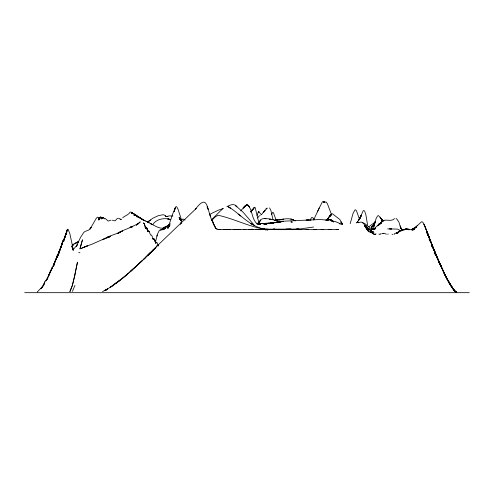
<?xml version="1.0" encoding="UTF-8"?>
<svg xmlns="http://www.w3.org/2000/svg" width="494" height="494" viewBox="0 0 494 494"><rect width="100%" height="100%" fill="white"/><g stroke="black" fill="none" stroke-linecap="round" stroke-linejoin="round"><path stroke-width="0.74" d="M61.12 247.55L62.38 242.208L64.887 236.719L63.633 241.782L64.887 236.206L66.147 232.952L64.887 237.898L66.776 230.859L67.4 229.444L66.147 234.57L67.4 229.377L68.03 229.167L69.913 233.909L73.26 249.513M155.32 242.591L157.512 233.977L159.401 230.303L165.367 228.284L162.853 229.531L165.367 228.098L170.387 223.77M62.38 242.184L63.004 241.146L61.12 247.235L62.38 242.282L63.633 240.133L62.38 242.177L63.004 241.084L61.12 246.944L62.38 242.566L61.12 246.29L62.38 243.276M59.447 251.551L58.613 252.848L57.353 257.572L58.613 252.872L59.867 250.205L57.353 256.633L59.237 251.779M156.888 236.138L157.203 235.014M61.12 246.068L59.867 250.285L61.75 244.339M180.434 224.387L181.693 220.392L182.947 218.953L185.04 220.003M372.593 229.253L375.107 222.09L368.827 226.771M47.307 279.499L49.82 272.256L51.073 269.99L49.82 273.028L51.073 269.922M350.197 223.646L353.124 213.18L355.013 209.864L355.637 209.876L356.582 211.062L359.404 219.058M359.533 218.78L360.663 216.255M56.1 258.782L54.84 262.258L56.724 257.337M257.047 215.464L258.306 211.994L258.93 211.827L261.128 214.476M359.533 218.805L361.287 215.205L360.033 217.588M360.033 218.434L362.547 212.031L363.331 210.648L364.035 210.407M375.107 222.09L373.847 226.067L375.107 221.652L373.847 226.61L376.045 218.694L377.62 215.835M48.56 276.152L49.82 272.836L46.053 280.932L47.307 278.301M60.496 247.247L58.613 254.33L59.867 249.242L58.613 253.064M271.49 214.6L272.744 212.278L273.373 212.605L275.887 219.447L277.14 220.108L275.887 219.657L277.14 219.954L275.887 219.941L275.047 220.546M72.427 291.38L74.94 285.427M55.47 259.733L53.587 266.439L54.84 261.246L53.587 265.537L54.84 261.783L53.587 265.019L54.84 262.672L52.333 267.1L51.073 270.947L52.333 267.303L51.073 270.249L52.333 268.014M313.567 219.997L319.217 207.993M102.147 218.484L100.683 216.996L100.054 217.255L98.8 220.102L100.054 217.465L98.8 219.392L100.054 217.712L98.8 218.706L100.054 218.212M327.695 219.355L328.634 217.237L329.893 215.983L326.96 219.836M265.21 209.938L264.58 211.309L265.21 210.049M310.108 220.071L311.683 217.453L312.307 217.434L313.567 218.453L314.4 219.787M327.38 220.139L329.893 215.711L331.147 214.594L329.893 216.662L331.147 214.186L332.406 213.76L339.94 219.608L342.2 224.313M317.333 211.889L322.354 201.873L323.613 201.317L324.447 202.132M98.8 218.089L100.054 218.706L97.546 217.101L96.287 218.299L90.007 229.123L91.267 227.314L88.753 230.043L84.987 231.488L83.727 232.489L80.59 237.299L76.193 246.457L77.447 244.721L73.056 249.692L72.427 249.519L73.056 249.884L72.427 249.248L73.056 250.044M57.983 254.089L58.613 253.237L57.353 255.318L56.1 259.813L57.353 255.466L56.1 259.356L57.353 255.744L56.1 258.992L57.353 256.38M59.867 250.47L58.613 252.977L59.552 251.082M169.763 224.609L167.874 228.247L172.9 213.445L175.413 207.468L174.154 211.685L175.413 207.369L176.037 206.634L176.667 206.733L177.926 208.943L181.693 220.423M169.67 224.739L167.874 228.098L169.67 224.968M415.923 227.382L416.553 226.221L417.807 225.406M264.58 210.79L263.957 211.938L264.58 210.944M415.923 227.456L416.553 226.382L415.293 228.086L416.553 226.672L415.293 227.697M257.677 217.916L258.93 216.15M360.033 218.052L358.78 220.139L361.287 215.631M261.443 214.723L263.327 212.247M380.306 223.77C382.794 216.644 390.668 223.004 394.57 218.601M58.613 252.872L59.552 251.397M169.133 225.919L167.874 227.858L169.133 226.091M250.767 211.982L253.28 208.388L254.534 207.715L253.28 208.456L254.534 207.245L255.163 207.536L258.844 222.769M152.807 224.597C156.215 218.953 164.601 217.521 170.387 219.527L167.874 219.219L170.387 219.441M48.56 275.782L49.82 273.886M380.127 224.14L381.387 222.244L378.873 224.968L381.387 222.479L378.873 224.288L381.387 222.831L378.873 224.233L373.847 229.105L375.107 228.815L371.34 229.241L375.107 228.889C369.475 230.42 367.4 223.683 362.547 222.714M356.896 222.825L359.404 218.861M263.957 211.506L263.327 212.451L263.957 211.79M373.847 229.759L375.107 227.975L374.267 229.185M372.593 226.11L371.34 228.006L375.107 222.158M136.48 225.073L137.733 223.51L136.48 225.036M251.187 211.463L252.026 210.425L250.767 211.877M240.72 210.839L245.746 205.374L247 204.88L248.254 205.374C252.693 210.642 251.65 219.206 257.047 223.745L260.813 223.757L258.306 224.14L261.443 223.473L265.84 223.819L263.327 223.967L265.84 223.35L264.333 224.554M46.053 280.147L44.793 281.883L43.54 285.736L44.793 281.926L42.28 287.347L43.54 285.069L41.027 288.57L42.28 286.829L37.26 291.979M148.286 255.41L156.573 246.623L143.383 259.548L145.267 257.887L125.173 276.165L110.106 287.366L112.613 285.81L105.08 290.491L107.593 288.965L102.567 291.565M267.093 208.091L266.47 208.808L267.093 208.196M381.387 222.374L383.894 220.349L382.64 220.917L383.894 220.775L382.64 220.682M169.887 225.184L167.874 227.438L169.887 225.196M136.727 224.795L137.733 223.677L136.727 224.924M373.847 224.387L371.34 227.147L373.847 224.64M211.58 219.713L223.14 208.27M257.047 223.906L259.56 221.923L258.306 222.819L260.813 220.281L259.56 221.411L260.813 219.527L263.327 218.546L268.353 218.793L280.913 221.312L319.846 219.521L328.634 220.194L326.75 220.386M122.66 217.811C125.019 215.545 128.415 215.162 130.2 212.031L131.453 212.247L133.967 213.877L131.453 212.636L133.967 213.735L137.233 216.773M211.58 220.448L215.6 216.631L218.113 215.248C235.101 218.935 250.94 227.839 268.353 229.661L265.84 229.624L267.723 229.92M127.687 273.985L132.713 269.508M137.733 224.325L140.247 221.874L137.733 223.924L130.2 227.45L132.713 226.505L122.66 230.655L117.64 233.347L120.153 232.279L111.36 235.514L102.567 239.794L105.08 238.38L92.52 243.98L82.473 247.778L81.22 248.655L82.473 247.71L84.987 246.944L82.473 247.778L84.357 247.451M327.127 220.12L328.634 218.725L327.127 220.071M78.707 241.307L72.427 245.166L73.68 244.295L72.427 244.987L73.68 244.758L72.427 244.907M180.434 223.757L181.693 222.646L180.434 223.726M264.833 224.085L265.84 223.239L268.353 223.158L265.84 224.449L268.353 222.979L273.373 222.813L270.86 222.85L268.353 223.603L283.42 221.516M117.64 282.185L115.127 283.803L120.153 280.277L112.613 285.649L122.66 278.233M259.56 215.903L260.19 215.396M137.233 216.786L135.22 214.939L133.967 214.668L136.48 215.452L142.76 219.793L147.78 221.985L150.293 220.015L147.78 222.078L152.807 218.225L158.457 215.612L162.853 214.779L164.107 214.927L165.367 215.841M102.567 218.027L101.313 218.953L102.567 217.774L103.826 218.045M415.293 227.24L414.04 228.024L412.78 230.167L414.04 228.419L412.78 229.759C409.915 230.328 406.716 227.802 403.993 229.784L405.247 229.222L401.48 230.735L402.734 229.716L405.247 229.377L401.48 230.155L400.64 231.019L401.48 230.229L400.226 230.747L401.48 230.581L400.226 230.463L397.713 232.532L398.967 232.124L397.713 232.291M274.633 220.528L275.887 219.731L283.42 219.219L280.913 219.737C285.618 218.41 291.133 218.058 295.356 220.935M394.57 233.73L395.2 233.347M376.045 233.835L375.107 234.434L375.73 234.119M411.527 229.543L412.78 228.827L414.04 229.296L412.78 228.988L414.04 229.185L412.78 229.414L414.04 228.932L412.78 229.63L414.04 228.889L412.78 229.759L421.573 221.769L422.833 222.17C428.977 235.076 433.084 249.013 439.16 262.024C444.396 272.324 447.799 284.649 456.74 292.374L454.227 290.744M397.713 232.489L396.454 233.199L400.226 230.902L398.967 231.186L397.713 233.143L398.967 231.223L397.713 232.791L396.454 232.921L397.713 233.217L396.454 232.798L395.669 233.205M167.874 225.511L169.763 224.461L162.853 228.259C157.259 228.314 152.72 224.233 147.78 222.121L149.04 222.887L147.78 221.985M110.73 220.188L108.217 221.096L105.08 218.379M226.907 206.739C230 204.88 234.483 202.904 236.953 206.85L235.694 205.695L243.233 212.352L254.287 225.295M210.58 213.908L218.113 210.271L223.14 208.548M265.84 209.141L266.47 208.845L265.84 209.092M100.054 217.255L100.683 216.996L101.313 217.391M327.38 219.564L326.126 220.046L328.634 219.515L331.147 220.083L333.66 221.818L331.147 220.102L328.634 219.472L326.126 220.114L328.634 219.497L331.147 220.096L333.66 221.942L331.147 220.083L328.634 219.484L326.126 220.145L328.634 219.484L331.147 220.151L333.66 221.596L331.147 220.515M277.14 222.757L280.913 221.757L275.887 222.312L280.913 221.757M118.27 218.194L117.01 218.774L115.127 220.849L113.243 220.448M167.874 216.249L166.62 216.582L169.133 215.884L172.9 216.026M276.517 222.535L278.4 222.047L275.887 222.269L278.4 222.065L275.887 222.695M387.666 234.168L388.29 234.045M393.946 234.249L394.57 234.137M333.66 221.114L331.777 221.436L334.913 221.398L338.68 222.918L340.193 224.035M275.887 222.436L278.4 222.059M279.653 219.694L283.42 219.219L279.024 219.799M160.34 230.068L162.223 229.834M108.847 237.04L107.593 237.188L105.08 238.559L107.593 237.188L110.106 236.552L107.593 237.176L109.477 237.04M313.567 227.024L297.24 229.364L298.493 229.228L288.447 229.624L293.467 229.654M308.54 219.978L306.027 220.126L311.053 220.009M380.127 233.903L381.387 233.853M228.16 206.572L230.673 208.388L228.16 206.616C241.103 214.371 252.057 229.235 268.353 229.302L265.84 229.185L290.96 229.117M145.267 220.991L138.987 217.156L136.48 216.681L137.733 216.712L136.48 216.335L137.733 216.743M356.267 222.782L361.287 222.084L362.547 222.596L366.313 226.369L364.745 225.949L366.313 226.19L368.827 229.834L367.567 227.66L366.313 226.715L368.827 229.148L367.567 228.074L368.827 228.883L367.567 228.494L369.142 228.839L371.34 231.735L370.08 229.969L372.593 232.266L371.34 230.723L370.08 230.402L372.593 231.964L371.34 231.334M288.447 229.241L299.747 229.253L285.933 229.185L290.96 229.179M288.447 229.624L290.96 229.587M146.527 221.503L147.78 221.485M283.42 229.624L280.913 229.654L285.933 229.654M78.707 252.595L79.96 252.761M389.235 228.876L397.713 229.123L400.85 230.908M391.433 229.043L387.666 228.87M158.142 245.506L158.457 245.981L157.827 245.376L157.203 245.592L157.827 245.314L157.203 245.709L157.827 245.246L157.203 245.784L157.827 245.178L156.573 246.457L196.137 208.499L195.507 209.098C208.956 191.277 206.529 212.173 213.087 222.491L211.833 219.725L215.6 228.098L213.087 223.183L215.6 227.987L216.86 229.049L215.6 228.284L218.113 229.469L220.627 229.636L218.113 229.624L338.68 229.636L336.173 229.624M24.7 292.683L469.3 292.683M262.073 229.624L261.443 229.617L262.697 229.624M328.634 229.624L331.147 229.636M248.254 229.611L253.28 229.624L250.767 229.624M218.113 229.611L220.627 229.636M223.14 229.611L230.673 229.624M233.187 229.611L240.72 229.624M390.174 228.876L391.433 228.889M251.397 229.21L252.65 229.222M255.793 229.605L260.813 229.654M265.84 229.605L268.353 229.624L265.84 229.549M342.453 223.529L341.193 223.51L342.453 223.56L341.193 222.584L342.453 224.078L341.193 221.855L341.947 223.751M155.32 242.344L156.573 242.863L155.32 242.363L156.573 242.313L157.203 242.863L158.142 245.364M321.1 229.624L323.613 229.654M313.567 229.624L316.074 229.654M306.027 229.624L308.54 229.654M298.493 229.624L301.007 229.667M275.887 229.624L278.4 229.667M120.153 219.268L121.407 219.293L120.153 219.145L118.893 218.329M256.417 229.259L258.306 229.302M263.327 229.259L265.84 229.685L261.443 228.895L267.723 229.895M260.813 229.315L263.327 229.438M262.697 229.272L263.327 229.302M262.073 228.988L262.697 229.031M166.62 216.465L165.367 216.094L166.2 216.761M262.073 228.79L262.697 228.87L260.813 228.463L262.697 228.883M323.613 201.904L324.867 202.089L323.613 202.392L326.126 202.003L327.38 203.682L331.647 214.958M339.31 223.659L341.193 223.998M101.313 218.249L102.567 218.49L101.313 217.903L102.147 218.644M150.293 234.983L151.547 235.021L152.807 237.836M371.34 232.415L370.08 232.131L371.34 232.433C367.734 232.063 366.073 228.234 364.745 225.338L366.313 228.432L368.827 231.828L364.745 225.659L365.529 225.894L364.745 225.678L368.827 231.606L366.313 228.617M111.99 220.139L112.613 220.305M378.873 234.107L380.127 234.459M143.383 219.96L137.733 216.668L136.48 215.421L135.22 214.89L133.967 215.044L135.22 214.915L136.48 215.415L137.733 216.662M373.847 234.063L375.107 234.477L371.963 233.143L373.847 234.113M263.327 229.148L265.84 229.988M386.407 234.175L383.894 233.211M170.387 219.663L167.874 218.595M378.243 215.508L380.127 217.169L382.819 221.3M392.063 234.181L392.687 234.52M181.693 220.281L179.81 218.935L180.434 219.626L179.18 217.959L180.434 219.731L179.18 217.181L180.434 219.824M395.984 218.434L397.083 219.33L398.967 222.238L400.85 228.549L400.226 225.937L401.48 229.302L400.85 227.691M145.897 227.611L145.267 227.24L146.527 227.308L147.78 230.568L147.156 229.148M152.807 238.577L153.64 239.368L152.807 238.621L154.69 239.547L155.789 243.011L154.06 238.855L152.807 238.954L154.06 238.905L155.789 243.048M149.04 231.828L147.78 231.075L149.04 231.272L150.293 234.347M140.247 217.959L141.753 219.132L138.987 217.156L142.76 219.811L140.247 218.033M454.227 290.633L456.74 292.374L454.227 290.509L451.72 287.273M147.78 230.926L148.62 231.532M451.72 287.15L454.227 290.509L456.74 292.374M238.207 214.093L240.72 216.02M382.64 220.515L381.387 219.256L382.64 220.602M103.826 218.187L104.66 218.91M165.367 215.921L166.2 216.705M401.48 229.105L402.11 229.889L401.48 228.382M342.033 224.023L341.193 222.72L341.823 223.862M180.434 219.707L181.273 220.818M269.607 207.912L270.86 210.413L273.059 219.861M449.207 283.056L454.227 290.509L449.207 283.223M454.227 290.509L446.693 278.418L454.227 290.509L449.207 282.932M382.64 220.966L381.387 219.114L382.64 221.053M382.461 220.867L380.127 217.304L382.461 220.787M446.693 278.258L451.72 287.026L444.18 273.417L446.693 278.134L439.16 262.184M434.133 250.192L431.62 245.845L434.133 250.192L439.16 262.024L436.647 256.979L439.16 262.024L434.133 250.217M402.11 229.525L402.734 230.667M444.18 273.343L446.693 278.134L444.18 273.281M444.18 273.485L446.693 278.134M446.693 278.202L449.207 282.858M431.62 244.178L434.133 250.081L431.62 243.801L429.113 239.084L431.62 243.851L436.647 256.114L431.62 243.987M364.584 210.944L365.918 214.989L367.567 225.023M341.823 223.757L341.193 222.516L341.7 223.745M426.6 231.476L429.113 237.398L426.6 230.797L429.113 237.398L426.6 232.199L429.113 237.41L424.087 224.134M439.16 262.462L444.18 273.157L441.667 267.816M72.427 248.13L73.433 250.353M436.647 256.602L439.16 262.024L436.647 256.287M441.667 267.748L444.18 273.157M439.16 262.135L441.667 267.686L439.16 262.116L441.667 267.686L439.16 262.141L441.667 267.686L439.16 262.882L441.667 267.686L436.647 256.367M181.063 220.268L180.434 218.861L181.187 220.614M434.133 250.347L436.647 256.114L434.133 250.359M429.113 237.886L431.62 243.801L429.113 237.478M426.6 231.383L429.113 237.398L426.6 230.871M431.62 243.801L429.113 237.657M426.6 231.291L429.113 237.398L426.6 230.982M426.6 231.155L429.113 237.398L426.6 231.038M426.6 231.093L429.113 237.398M424.087 224.196L426.6 230.618M341.947 224.288L341.193 222.325L341.613 223.714M147.156 228.852L147.78 230.593L146.527 227.499L147.78 230.568L147.156 228.771M145.477 228.209L144.328 223.906L143.383 222.905L144.328 223.597L145.267 226.542M71.797 246.037L72.217 247.352M71.797 246.092L72.217 247.451M145.551 228.277L145.267 226.925L145.551 228.284M145.489 228.296L145.267 226.703M77.447 262.234L74.94 274.374L77.447 262.234M74.94 274.794L72.427 285.131L74.94 274.794M81.22 244.153L79.96 248.964L82.473 239.8L81.22 244.153M72.427 285.334L69.913 291.559L72.427 285.334M63.004 240.961L62.38 242.381L63.004 241.004M252.026 210.061L251.082 211.833L252.026 210.061L253.28 209.246L252.026 210.061M361.287 215.279L360.033 217.545L361.287 215.279M374.477 222.868L373.847 223.77L375.107 222.411L374.477 222.868M378.873 224.208L377.62 225.931L378.873 224.264L381.387 222.831L378.873 224.227M150.293 252.656L145.267 257.726L152.807 250.427L150.293 252.656M414.04 228.599L412.78 229.957L414.04 228.642M245.746 205.374L243.233 207.974L245.746 205.368L247 204.893L248.254 205.405L249.513 207.066L248.254 205.356L247 204.88L245.746 205.368M73.68 244.129L72.427 245.419L73.68 244.141M127.687 273.781L122.66 278.171L127.687 273.8M150.293 252.872L147.78 255.349L150.293 252.872M414.04 228.685L412.78 229.895L414.04 228.728M132.713 269.279L130.2 271.694L137.733 264.982L132.713 269.279M245.746 205.467L243.233 207.888L245.746 205.467M142.76 260.177L140.247 262.53L142.76 260.177M357.835 221.602L357.52 221.892L357.835 221.602M155.32 247.951L152.807 250.26L155.32 247.951M140.247 262.561L137.733 264.815L140.247 262.561M400.226 230.451L398.967 231.563L400.226 230.494L401.48 230.784L400.226 230.451M414.04 228.771L412.78 229.803L414.04 228.79M76.193 242.739L74.94 243.721L76.193 242.745M120.153 231.896L117.64 233.711L120.153 231.914L122.66 230.914L120.153 231.896M414.04 228.833L412.78 229.735L414.04 228.852M110.106 236.101L107.593 237.83L110.106 236.12M77.447 242.072L76.193 242.912L78.707 242.029L77.447 242.072M165.367 228.055L162.853 229.735L165.367 228.098M405.247 229.13L403.993 229.914L405.247 229.142L406.506 229.031L409.013 229.803L406.506 229.055L405.247 229.191M107.593 288.941L105.08 290.491L107.593 288.941M107.593 288.965L105.08 290.392L107.593 289.015M331.147 215.032L329.893 215.717L331.147 215.032M165.367 226.907L162.853 228.259L165.367 226.907M132.713 226.277L130.2 227.549L132.713 226.314M165.367 228.209L162.853 229.395L165.367 228.284M260.813 223.529L259.56 224.078L261.443 223.479L258.93 224.214L261.443 223.479L259.56 224.041L261.443 223.504L260.813 223.529M258.93 211.765L258.306 212.031L258.93 211.827M273.373 222.584L270.86 223.541L273.373 222.757L275.887 222.627L273.373 222.584M375.107 228.642L373.847 229.105L375.107 228.642M87.494 245.864L84.987 246.734L87.494 245.864M162.853 229.296L161.594 229.654L162.853 229.302M135.22 214.878L133.967 215.236L135.22 214.89L136.48 215.421L135.22 214.909M132.713 226.647L130.2 227.314L132.713 226.647M358.78 222.603L358.465 222.683L358.78 222.627M328.634 219.497L326.126 220.089L328.634 219.515M262.073 223.479L261.443 223.615L262.073 223.486M258.306 223.813L257.047 224.017L258.306 223.868M145.897 227.252L145.267 227.351L145.897 227.252M263.327 223.424L262.697 223.516L263.327 223.492M103.197 217.712L102.567 217.798L103.197 217.755M132.713 213.266L131.453 213.359L133.967 213.729L131.453 212.988L132.713 213.278M149.04 231.248L147.78 231.346L149.04 231.272M273.373 222.813L270.86 223.004L273.373 222.874M298.493 229.228L295.98 229.414L298.493 229.278M368.827 228.611L367.567 228.703L368.827 228.623M274.633 229.068L273.373 229.148L274.633 229.074M405.247 229.593L403.993 229.667L405.247 229.593M383.27 233.471L382.64 233.508L383.27 233.471M273.373 222.899L270.86 222.819L273.373 222.955M245.746 229.624L243.233 229.611L245.746 229.654M298.493 229.204L295.98 229.185L298.493 229.204M409.013 229.241L406.506 229.21L409.013 229.272M273.373 222.979L270.86 222.85L273.373 222.979M366.313 226.172L365.529 226.129L366.313 226.19M292.213 222.084L290.96 221.954L292.213 222.084M265.84 229.444L263.327 228.963L265.84 229.444M270.86 219.342L269.607 219.095L270.86 219.367M265.84 218.749L264.58 218.496L265.84 218.749M157.827 245.37L157.203 245.24L157.827 245.376M293.467 219.867L290.96 219.083L293.467 219.867M141.5 218.651L140.247 218.225L141.5 218.7M373.847 232.174L371.34 231.186L373.847 232.174M414.04 229.414L412.78 228.852L414.04 229.414M151.547 224.208L150.293 223.529L151.547 224.208M253.28 224.844L250.767 223.418L253.28 224.844M333.66 221.701L331.147 220.126L333.66 221.701M370.08 229.858L369.765 229.556L370.08 229.883M369.765 229.494L369.456 229.136L369.765 229.494M381.387 218.966L380.127 217.551L381.387 218.978M435.387 254.422L434.133 252.866L436.647 256.38L435.387 254.422M180.434 219.731L179.18 217.607L180.434 219.781M210.58 216.168L209.32 213.278L210.58 216.199M208.067 209.228L207.122 206.943L208.067 209.228M147.78 230.581L147.156 228.926L147.78 230.593M155.733 242.881L155.32 241.665L155.733 242.887M155.733 242.85L155.32 241.412L155.733 242.838"/></g></svg>
